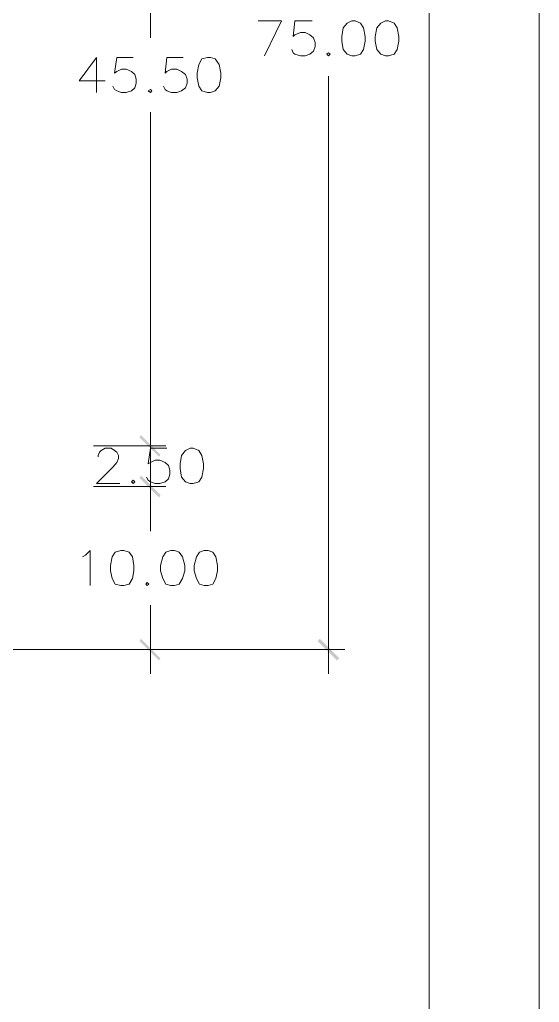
# Model space of a CAD drawing. Header units: inches. Extents: x 0.21 to 4.55, y 0.23 to 3.12.
# Drawn here: x 4.234 to 4.553, y 1.853 to 2.456 of the extents above; entities that cross this region are included whole.
import ezdxf

# ---------------------------------------------------------------- set-up
doc = ezdxf.new("R2010")
doc.units = ezdxf.units.IN
doc.header["$MEASUREMENT"] = 0
for name, color, linetype in [('PDF_0', 7, 'Continuous'), ('PDF_cotas', 7, 'Continuous'), ('PDF_PIEZAS', 7, 'Continuous')]:
    doc.layers.add(name, color=color, linetype=linetype)

msp = doc.modelspace()

# ---------------------------------------------------------------- linework, layer by layer
at = {"layer": 'PDF_0', "lineweight": 5}
for points in [[(4.31415, 2.66372), (4.31415, 2.44443)], [(4.42331, 2.05421), (4.42331, 2.42097)], [(4.31415, 2.17918), (4.31415, 2.39895)], [(4.31415, 2.15715), (4.31415, 2.16912), (4.31415, 2.19402), (4.31415, 2.20599)], [(4.31415, 2.18397), (4.31415, 2.14183)], [(4.31415, 2.05421), (4.31415, 2.09635)], [(4.19445, 2.06905), (4.43337, 2.06905)], [(4.2792, 2.06905), (4.32372, 2.06905)]]:
    msp.add_lwpolyline(points, dxfattribs=at)
at = {"layer": 'PDF_0', "lineweight": 13}
for points in [[(4.38405, 2.43342), (4.39459, 2.45497), (4.38022, 2.45497)], [(4.41326, 2.45497), (4.40273, 2.45497), (4.40177, 2.44539), (4.40273, 2.44635), (4.40608, 2.44779), (4.40895, 2.44779), (4.41182, 2.44635), (4.41422, 2.44443), (4.41517, 2.44156), (4.41517, 2.43917), (4.41422, 2.43629), (4.41182, 2.43438), (4.40895, 2.43342), (4.40608, 2.43342), (4.40273, 2.43438), (4.40177, 2.43534), (4.40081, 2.43725)], [(4.28111, 2.41092), (4.28111, 2.43246), (4.27058, 2.4181), (4.28638, 2.4181)], [(4.30361, 2.43246), (4.29356, 2.43246), (4.29212, 2.42289), (4.29356, 2.42385), (4.29643, 2.42528), (4.2993, 2.42528), (4.30266, 2.42385), (4.30457, 2.42193), (4.30553, 2.41906), (4.30553, 2.41666), (4.30457, 2.41379), (4.30266, 2.41188), (4.2993, 2.41092), (4.29643, 2.41092), (4.29356, 2.41188), (4.29212, 2.41283), (4.29117, 2.41475)], [(4.33426, 2.43246), (4.3242, 2.43246), (4.32324, 2.42289), (4.3242, 2.42385), (4.32708, 2.42528), (4.33043, 2.42528), (4.3333, 2.42385), (4.33569, 2.42193), (4.33665, 2.41906), (4.33665, 2.41666), (4.33569, 2.41379), (4.3333, 2.41188), (4.33043, 2.41092), (4.32708, 2.41092), (4.3242, 2.41188), (4.32324, 2.41283), (4.32229, 2.41475)], [(4.28207, 2.18732), (4.28207, 2.18828), (4.28303, 2.19019), (4.28398, 2.19115), (4.28638, 2.19258), (4.29021, 2.19258), (4.29212, 2.19115), (4.29356, 2.19019), (4.29452, 2.18828), (4.29452, 2.18636), (4.29356, 2.18397), (4.29117, 2.18109), (4.28111, 2.17104), (4.29547, 2.17104)], [(4.3242, 2.19258), (4.31415, 2.19258), (4.31271, 2.18301), (4.31415, 2.18397), (4.31702, 2.1854), (4.31989, 2.1854), (4.32324, 2.18397), (4.32516, 2.18205), (4.32612, 2.17918), (4.32612, 2.17678), (4.32516, 2.17391), (4.32324, 2.172), (4.31989, 2.17104), (4.31702, 2.17104), (4.31415, 2.172), (4.31271, 2.17295), (4.31175, 2.17487)], [(4.27249, 2.12603), (4.27441, 2.12699), (4.27728, 2.12986), (4.27728, 2.10832)]]:
    msp.add_lwpolyline(points, dxfattribs=at)
for points in [[(4.43768, 2.45497), (4.43481, 2.45353), (4.43241, 2.45066), (4.43145, 2.44539), (4.43145, 2.44252), (4.43241, 2.43725), (4.43481, 2.43438), (4.43768, 2.43342), (4.43959, 2.43342), (4.44294, 2.43438), (4.44486, 2.43725), (4.44582, 2.44252), (4.44582, 2.44539), (4.44486, 2.45066), (4.44294, 2.45353), (4.43959, 2.45497)], [(4.45827, 2.45497), (4.45539, 2.45353), (4.453, 2.45066), (4.45204, 2.44539), (4.45204, 2.44252), (4.453, 2.43725), (4.45539, 2.43438), (4.45827, 2.43342), (4.46018, 2.43342), (4.46353, 2.43438), (4.46545, 2.43725), (4.46641, 2.44252), (4.46641, 2.44539), (4.46545, 2.45066), (4.46353, 2.45353), (4.46018, 2.45497)], [(4.3491, 2.43246), (4.34575, 2.43151), (4.34383, 2.42815), (4.34288, 2.42289), (4.34288, 2.42001), (4.34383, 2.41475), (4.34575, 2.41188), (4.3491, 2.41092), (4.35102, 2.41092), (4.35389, 2.41188), (4.35628, 2.41475), (4.35724, 2.42001), (4.35724, 2.42289), (4.35628, 2.42815), (4.35389, 2.43151), (4.35102, 2.43246)], [(4.42331, 2.43534), (4.42236, 2.43438), (4.42331, 2.43342), (4.42427, 2.43438)], [(4.31415, 2.41283), (4.31271, 2.41188), (4.31415, 2.41092), (4.31511, 2.41188)], [(4.33857, 2.19258), (4.33569, 2.19115), (4.3333, 2.18828), (4.33234, 2.18301), (4.33234, 2.18014), (4.3333, 2.17487), (4.33569, 2.172), (4.33857, 2.17104), (4.34048, 2.17104), (4.34383, 2.172), (4.34575, 2.17487), (4.34671, 2.18014), (4.34671, 2.18301), (4.34575, 2.18828), (4.34383, 2.19115), (4.34048, 2.19258)], [(4.30361, 2.17295), (4.30266, 2.172), (4.30361, 2.17104), (4.30457, 2.172)], [(4.29595, 2.12986), (4.2926, 2.1289), (4.29069, 2.12603), (4.28973, 2.12076), (4.28973, 2.11741), (4.29069, 2.11263), (4.2926, 2.10927), (4.29595, 2.10832), (4.29787, 2.10832), (4.30122, 2.10927), (4.30314, 2.11263), (4.30409, 2.11741), (4.30409, 2.12076), (4.30314, 2.12603), (4.30122, 2.1289), (4.29787, 2.12986)], [(4.3266, 2.12986), (4.32372, 2.1289), (4.32181, 2.12603), (4.32037, 2.12076), (4.32037, 2.11741), (4.32181, 2.11263), (4.32372, 2.10927), (4.3266, 2.10832), (4.32899, 2.10832), (4.33186, 2.10927), (4.33378, 2.11263), (4.33521, 2.11741), (4.33521, 2.12076), (4.33378, 2.12603), (4.33186, 2.1289), (4.32899, 2.12986)], [(4.34718, 2.12986), (4.34431, 2.1289), (4.3424, 2.12603), (4.34096, 2.12076), (4.34096, 2.11741), (4.3424, 2.11263), (4.34431, 2.10927), (4.34718, 2.10832), (4.34958, 2.10832), (4.35245, 2.10927), (4.35437, 2.11263), (4.35532, 2.11741), (4.35532, 2.12076), (4.35437, 2.12603), (4.35245, 2.1289), (4.34958, 2.12986)], [(4.31223, 2.11023), (4.31127, 2.10927), (4.31223, 2.10832), (4.31319, 2.10927)]]:
    msp.add_lwpolyline(points, close=True, dxfattribs=at)
at = {"layer": 'PDF_0', "lineweight": 5}
for points in [[(4.32372, 2.19402), (4.2792, 2.19402)], [(4.32372, 2.16912), (4.2792, 2.16912)]]:
    msp.add_lwpolyline(points, close=True, dxfattribs=at)
at = {"layer": 'PDF_0', "transparency": 33554559}
for points in [[(4.3084, 2.20072), (4.30744, 2.19929), (4.32037, 2.18875)], [(4.3084, 2.20072), (4.30744, 2.19929), (4.32037, 2.18875)], [(4.30744, 2.19929), (4.32037, 2.18875), (4.31941, 2.18732)], [(4.30744, 2.19929), (4.32037, 2.18875), (4.31941, 2.18732)], [(4.32037, 2.16386), (4.30744, 2.17439), (4.3084, 2.17583)], [(4.32037, 2.16386), (4.30744, 2.17439), (4.3084, 2.17583)], [(4.31941, 2.16242), (4.32037, 2.16386), (4.30744, 2.17439)], [(4.31941, 2.16242), (4.32037, 2.16386), (4.30744, 2.17439)], [(4.3084, 2.07576), (4.30744, 2.07432), (4.32037, 2.06379)], [(4.41805, 2.07576), (4.41661, 2.07432), (4.43002, 2.06379)], [(4.30744, 2.07432), (4.32037, 2.06379), (4.31941, 2.06235)], [(4.41661, 2.07432), (4.43002, 2.06379), (4.42858, 2.06235)]]:
    msp.add_solid(points, dxfattribs=at)
at = {"layer": 'PDF_cotas', "lineweight": 5}
msp.add_lwpolyline([(0.27308, 3.05395), (4.48508, 3.05395), (4.48508, 0.30132), (0.27308, 0.30132)], close=True, dxfattribs=at)
at = {"layer": 'PDF_PIEZAS', "lineweight": 5}
msp.add_lwpolyline([(0.20556, 3.12146), (4.55259, 3.12146), (4.55259, 0.23381), (0.20556, 0.23381)], close=True, dxfattribs=at)

doc.saveas('drawing.dxf')
